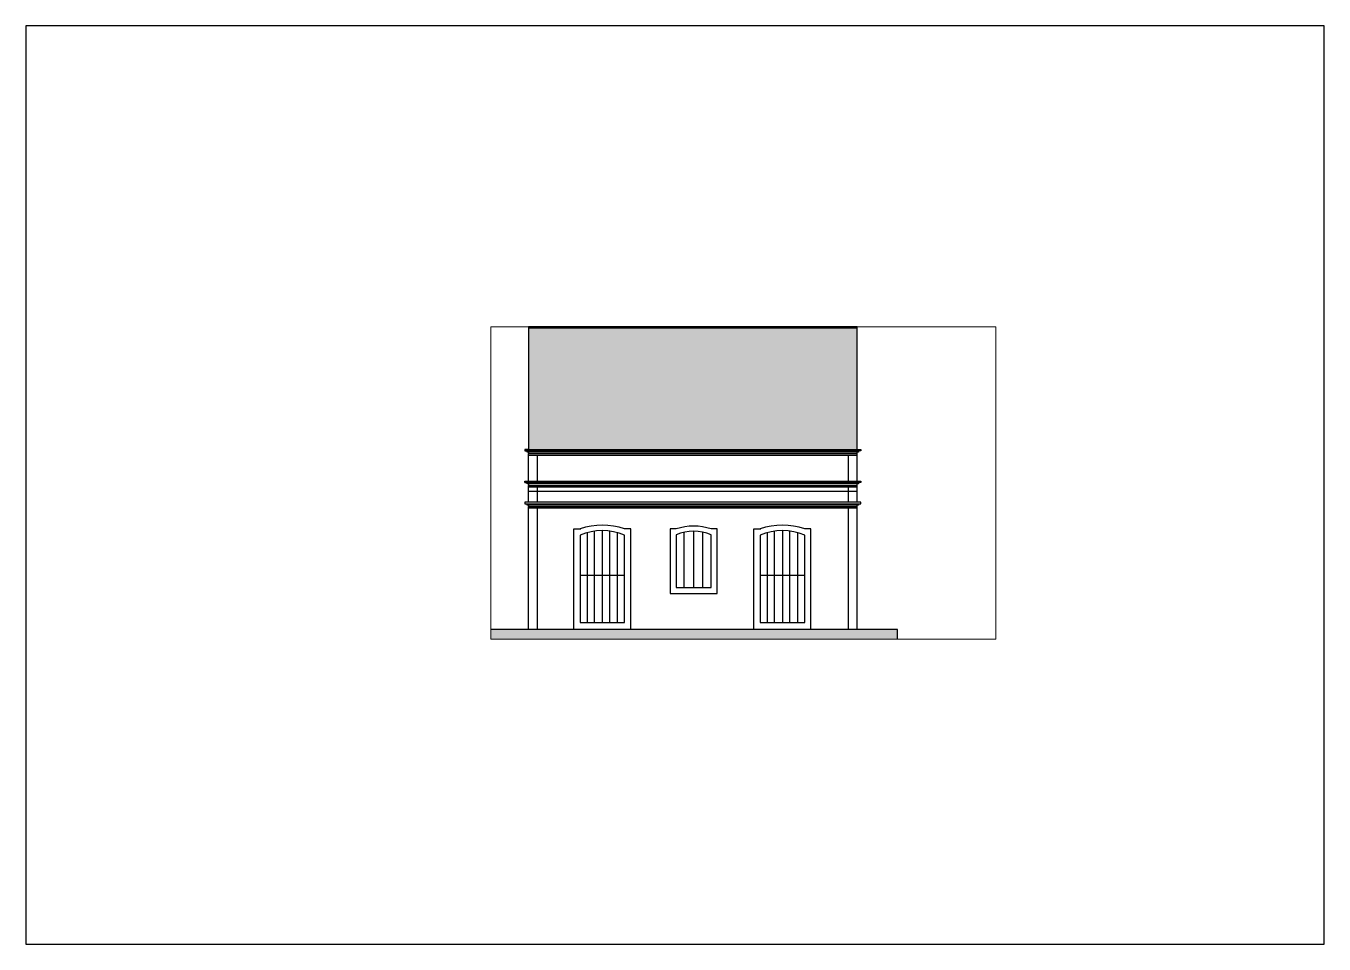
# Paper-space layout 'Layout1' of a CAD drawing. Header units: millimetres. Extents: x 21 to 318, y 103 to 313.
# The model-space entities are those that its viewports show. They can reach past a viewport. Long polylines and large blocks are cut down to what shows.
import ezdxf

# ---------------------------------------------------------------- set-up
doc = ezdxf.new("R2010")
doc.units = ezdxf.units.MM
doc.layers.get('0').update_dxf_attribs({"color": 250, "lineweight": 25})
for name, color, linetype, lineweight in [('A-ESC-___-___-EXI', 250, 'Continuous', 25), ('A-JAN-___-___-EXI', 250, 'Continuous', 25), ('A-VEG-___-___-EXI', 250, 'Continuous', 25)]:
    doc.layers.add(name, color=color, linetype=linetype, lineweight=lineweight)

# ---------------------------------------------------------------- blocks, each defined once
blk = doc.blocks.new('A4 HORIZONTAL - A4-22863039-Não nomeada')
at = {"layer": 'A-ESC-___-___-EXI'}
for p, q in [((317.79, 313), (20.79, 313)), ((20.79, 313), (20.79, 103)), ((317.79, 103), (317.79, 313)), ((20.79, 103), (317.79, 103))]:
    blk.add_line(p, q, dxfattribs=at)

msp = doc.modelspace()

# ---------------------------------------------------------------- hatches: boundary and pattern name
h = msp.add_hatch()
h.set_pattern_fill('FP_1', color=256, style=0, pattern_type=2)
h.set_pattern_definition([(287.182, (24754.667, 1908.51), (261.34125, -701.44329), [9.028, -893.779]), (0, (24740, 1899.88), (0, 143.752), [17.335, -249.364]), (276.556, (24747.999, 1981.104), (266.6506155, -2299.6594384), [81.755, -16269.182]), (0, (24535.97, 1910.66), (0, 143.752), [46.672, -220.027]), (0, (24535.97, 1899.88), (0, 143.752), [45.339, -221.361]), (299.1, (24731.997, 1914.26), (258.49213, -416.501145), [16.452, -1628.734]), (320.022, (24719.996, 1924.322), (522.1705435, -421.839817), [15.662, -3116.711]), (333.707, (24703.994, 1932.228), (2921.081904, -1431.265195), [17.849, -3551.883]), (349.229, (24681.324, 1936.541), (793.3572237, -142.4688804), [23.076, -4592.135]), (355.597, (24669.323, 1946.603), (259.175384, 0.579496), [18.724, -1853.702]), (348.768, (24687.992, 1945.166), (2927.4803385, -573.790107), [25.831, -5140.414]), (336.674, (24713.328, 1940.134), (1035.667453, -417.835216), [21.783, -1430.408]), (321.903, (24733.331, 1931.509), (2390.3460547, -1860.999463), [18.639, -3709.204]), (83.444, (24581.312, 1899.884), (1600.20564985, 13944.35549524), [81.755, -16269.182]), (82.709, (24590.646, 1837.352), (266.895146, 2157.9207637), [63.042, -4139.76]), (277.291, (24739.998, 1899.884), (266.477415, -2010.899017), [63.042, -4139.76]), (0, (24658.65, 1936.54), (0, 143.752), [22.669, -244.03]), (12.787, (24633.318, 1930.791), (1873.6719718, 432.806415), [25.981, -5170.178]), (25.878, (24619.983, 1924.322), (281.933214, 151.141156), [14.821, -2949.421]), (37.038, (24606.648, 1914.26), (556.212624, 448.465822), [16.706, -1653.862]), (60.9, (24598.647, 1899.884), (541.619543, 1021.01581), [16.452, -1628.734]), (0, (24581.31, 1899.88), (0, 143.752), [17.335, -249.364]), (72.818, (24581.31, 1899.884), (5.3551, 161.07253), [9.028, -893.779]), (59.896, (24583.979, 1908.509), (1072.221755, 1878.131666), [13.293, -2645.354]), (38.097, (24590.646, 1920.009), (543.344593, 439.0598003), [18.639, -3709.204]), (23.326, (24605.315, 1931.51), (297.83132, 157.177585), [21.783, -1430.408]), (11.232, (24625.317, 1940.134), (2139.8130986, 432.5024063), [25.831, -5140.414]), (4.403, (24650.654, 1945.166), (1607.724588, 144.32795), [18.724, -1853.702]), (300.104, (24747.999, 1920.009), (261.278838, -421.907473), [13.293, -2645.354]), (0, (24756, 1910.66), (0, 143.752), [46.672, -220.027]), (0, (24757.33, 1899.88), (0, 143.752), [45.339, -221.361])])
h.paths.add_polyline_path([(16198, 3677), (16198, 6453), (8678, 6453), (8678, 3677)])
at = {"true_color": 0xcb9898}
msp.add_hatch(color=253, dxfattribs=at).paths.add_polyline_path([(17120, -665), (17120, -443), (7820, -443), (7820, -665)])

# ---------------------------------------------------------------- linework, layer by layer
for p, q in [((16198, 6453), (8678, 6453)), ((16193, 3612), (16193, 3579)), ((8878, 3547), (8878, 2947)), ((15993, 3547), (15993, 2947)), ((8678, 2722), (16193, 2722)), ((8878, 2822), (8878, 2467)), ((15993, 2822), (15993, 2467)), ((16193, 2887), (16193, 2854)), ((16193, 2402), (16193, 2369)), ((8878, 2337), (8878, -443)), ((15993, 2337), (15993, -443)), ((10188, -283), (10188, 1806)), ((10368, 1818), (10368, -283)), ((10538, -283), (10538, 1808)), ((12243, 517), (12243, 1783)), ((12453, 1805), (12453, 517)), ((12668, 517), (12668, 1784)), ((14308, -283), (14308, 1806)), ((14488, 1818), (14488, -283)), ((14658, -283), (14658, 1808)), ((10022, 1773), (10022, -283)), ((10718, -283), (10718, 1772)), ((14142, 1773), (14142, -283)), ((14838, -283), (14838, 1772)), ((9858, 797), (10878, 797)), ((13978, 797), (14998, 797))]:
    msp.add_line(p, q)
for points in [[(16198, 3677), (16198, 6477), (8678, 6477), (8678, 3677), (16198, 3677), (16283, 3677), (16283, 3645), (8598, 3645)], [(8698, 3677), (8598, 3677), (8598, 3645), (8698, 3645)], [(16228, 3645), (16228, 3612), (8648, 3612), (8648, 3645)], [(8698, 3612), (8678, 3612), (8678, 3579), (16193, 3579), (16193, 3547)], [(8678, 3547), (8678, 3579), (8698, 3579)], [(8678, 2947), (8678, 3547), (16193, 3547), (16193, 2947)], [(8598, 2920), (8598, 2952), (8698, 2952), (16283, 2952), (16283, 2920), (8598, 2920), (8698, 2920)], [(16228, 2920), (16228, 2887), (8648, 2887), (8648, 2920)], [(8698, 2887), (8678, 2887), (8678, 2854), (16193, 2854), (16193, 2822)], [(8678, 2822), (8678, 2854), (8698, 2854)], [(8678, 2467), (8678, 2822), (16193, 2822), (16193, 2467)], [(8598, 2435), (16283, 2435), (16283, 2467), (8648, 2467)], [(8698, 2467), (8598, 2467), (8598, 2435), (8698, 2435)], [(16228, 2435), (16228, 2402), (8648, 2402), (8648, 2435)], [(8698, 2402), (8678, 2402), (8678, 2369), (16193, 2369), (16193, 2337)], [(8678, 2337), (8678, 2369), (8698, 2369)], [(8678, -443), (8678, 2337), (16193, 2337), (16193, -443)], [(9718, -443), (9718, 1857), (9878, 1857)], [(13838, -443), (13838, 1857), (13998, 1857)]]:
    msp.add_lwpolyline(points)
for points in [[(11018, -443), (11018, 1857), (10878, 1857, 0.168469), (9858, 1857)], [(15138, -443), (15138, 1857), (14998, 1857, 0.168469), (13978, 1857)]]:
    msp.add_lwpolyline(points, format="xyb")
for points in [[(9858, -283), (10878, -283), (10878, 1717, 0.19877), (9858, 1717)], [(12998, 1857), (12858, 1857, 0.161571), (12058, 1857), (11918, 1857), (11918, 377), (12998, 377)], [(12058, 517), (12858, 517), (12858, 1725, 0.199686), (12058, 1725)], [(13978, -283), (14998, -283), (14998, 1717, 0.19877), (13978, 1717)]]:
    msp.add_lwpolyline(points, format="xyb", close=True)
msp.add_lwpolyline([(7820, -443), (7820, -665), (17120, -665), (17120, -443)], close=True)

psp = doc.layouts.get("Layout1")

# ---------------------------------------------------------------- block references
at = {"layer": 'A-VEG-___-___-EXI'}
psp.add_blockref('A4 HORIZONTAL - A4-22863039-Não nomeada', (0, 0), dxfattribs=at)

# ---------------------------------------------------------------- viewports
at = {"layer": 'A-JAN-___-___-EXI'}
psp.add_viewport(center=(184.94, 208.44), size=(115.51, 71.4175), view_center_point=(13595.67, 2906.16), view_height=7141.7464, dxfattribs=at)

doc.saveas('drawing.dxf')
